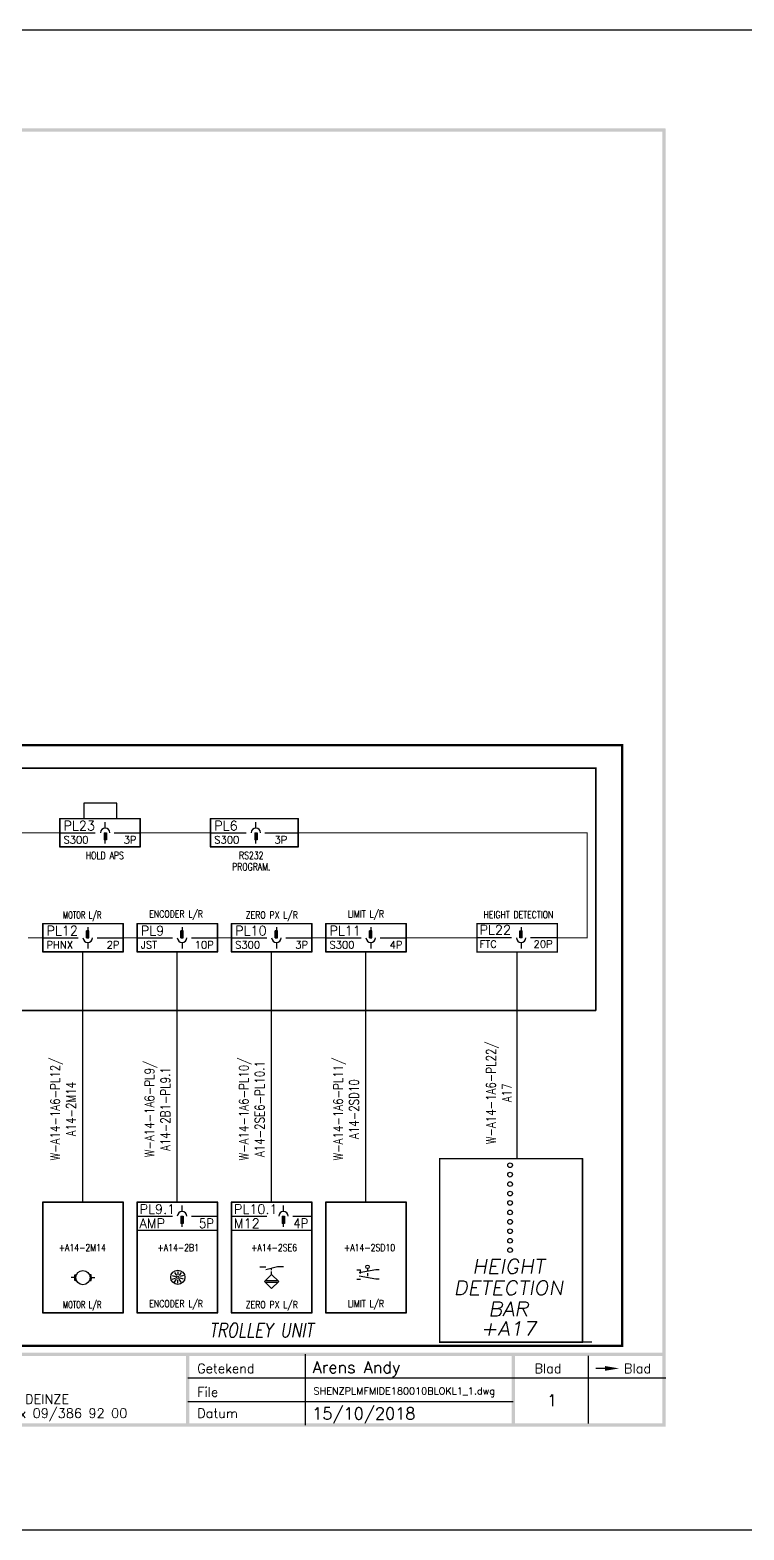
# Model space of a CAD drawing. Extents: x -458 to 434, y -22 to 296.
# Drawn here: x -163.6 to -12.2, y -21.7 to 296.2 of the extents above; entities that cross this region are included whole.
import ezdxf
from ezdxf.enums import TextEntityAlignment as Align

# ---------------------------------------------------------------- set-up
doc = ezdxf.new("R2010")
doc.units = 0
doc.header["$LTSCALE"] = 5
doc.header["$MEASUREMENT"] = 0
doc.linetypes.add('HIDDEN2', pattern=[0.1875, 0.125, -0.0625])
doc.layers.get('0').update_dxf_attribs({"linetype": 'CONTINUOUS'})
for name, color, linetype in [('CONNECTORS', 1, 'CONTINUOUS'), ('KABELS', 5, 'CONTINUOUS'), ('SCHEMA', 7, 'CONTINUOUS'), ('STREEPL1', 7, 'HIDDEN2'), ('TEXT', 112, 'CONTINUOUS')]:
    doc.layers.add(name, color=color, linetype=linetype)
doc.styles.get("Standard").update_dxf_attribs({"font": 'simplex.shx'})

# ---------------------------------------------------------------- blocks, each defined once
blk = doc.blocks.new('REVDATE')
at = {"color": 0, "flags": 8}
for tag, p in [('VANDENDRIESSCHE_R.', (1.51, 0.75)), ('FNAME', (1.76, -4)), ('REVDATE', (1.51, -8.75))]:
    blk.add_attdef(tag, p, '', height=2.5, dxfattribs=at)

msp = doc.modelspace()

# ---------------------------------------------------------------- hatches: boundary and pattern name
at = {"layer": 'SCHEMA'}
h = msp.add_hatch(dxfattribs=at)
h.set_pattern_fill('ANSI37', color=256, scale=0.5, style=0)
h.set_pattern_definition([(45, (-126.86265, 54.01659), (-0.04419415, 0.04419415), []), (135, (-126.86265, 54.01659), (-0.04419415, -0.04419415), [])])
h.paths.add_polyline_path([(-150.61, 32.39), (-151, 32.39, -0.107859), (-150.86, 31.77, -0.107859), (-151, 31.14), (-150.61, 31.14)])
h.paths.add_polyline_path([(-153.73, 31.14, -0.107859), (-153.86, 31.77, -0.107859), (-153.73, 32.39), (-154.11, 32.39), (-154.11, 31.14)])

# ---------------------------------------------------------------- linework, layer by layer
for p, q in [((-147.65, 127.06), (-147.65, 128.31)), ((-115.69, 127.06), (-115.69, 128.31)), ((-147.9, 126.06), (-147.9, 124.56)), ((-147.9, 126.06), (-147.4, 126.06)), ((-147.4, 124.56), (-147.9, 124.56)), ((-147.65, 126.06), (-147.65, 124.56)), ((-147.65, 123.81), (-147.65, 124.56)), ((-147.4, 126.06), (-147.4, 124.56)), ((-115.94, 126.06), (-115.94, 124.56)), ((-115.94, 126.06), (-115.44, 126.06)), ((-115.44, 124.56), (-115.94, 124.56)), ((-115.69, 126.06), (-115.69, 124.56)), ((-115.69, 123.81), (-115.69, 124.56)), ((-115.44, 126.06), (-115.44, 124.56)), ((-151.11, 105.3), (-151.61, 105.3)), ((-151.61, 103.8), (-151.61, 105.3)), ((-151.36, 106.05), (-151.36, 105.3)), ((-151.36, 103.8), (-151.36, 105.3)), ((-151.11, 103.8), (-151.11, 105.3)), ((-131.11, 105.3), (-131.61, 105.3)), ((-131.61, 103.8), (-131.61, 105.3)), ((-131.36, 106.05), (-131.36, 105.3)), ((-131.36, 103.8), (-131.36, 105.3)), ((-131.11, 103.8), (-131.11, 105.3)), ((-111.61, 103.8), (-111.61, 105.3)), ((-111.11, 105.3), (-111.61, 105.3)), ((-111.36, 106.05), (-111.36, 105.3)), ((-111.36, 103.8), (-111.36, 105.3)), ((-111.11, 103.8), (-111.11, 105.3)), ((-91.61, 103.8), (-91.61, 105.3)), ((-91.11, 105.3), (-91.61, 105.3)), ((-91.36, 106.05), (-91.36, 105.3)), ((-91.36, 103.8), (-91.36, 105.3)), ((-91.11, 103.8), (-91.11, 105.3)), ((-59.73, 103.8), (-59.73, 105.3)), ((-59.73, 105.3), (-59.23, 105.3)), ((-59.48, 106.05), (-59.48, 105.3)), ((-59.48, 103.8), (-59.48, 105.3)), ((-59.23, 103.8), (-59.23, 105.3)), ((-151.61, 103.8), (-151.11, 103.8)), ((-151.36, 102.8), (-151.36, 101.55)), ((-131.61, 103.8), (-131.11, 103.8)), ((-131.36, 102.8), (-131.36, 101.55)), ((-111.61, 103.8), (-111.11, 103.8)), ((-111.36, 102.8), (-111.36, 101.55)), ((-91.61, 103.8), (-91.11, 103.8)), ((-91.36, 102.8), (-91.36, 101.55)), ((-59.23, 103.8), (-59.73, 103.8)), ((-59.48, 102.8), (-59.48, 101.55)), ((-131.61, 44.77), (-131.11, 44.77)), ((-131.61, 44.77), (-131.61, 43.27)), ((-131.36, 45.77), (-131.36, 47.02)), ((-131.36, 44.77), (-131.36, 43.27)), ((-131.11, 44.77), (-131.11, 43.27)), ((-110.11, 44.77), (-109.61, 44.77)), ((-110.11, 44.77), (-110.11, 43.27)), ((-109.86, 45.77), (-109.86, 47.02)), ((-109.86, 44.77), (-109.86, 43.27)), ((-109.61, 44.77), (-109.61, 43.27)), ((-131.11, 43.27), (-131.61, 43.27)), ((-131.36, 42.52), (-131.36, 43.27)), ((-109.61, 43.27), (-110.11, 43.27)), ((-109.86, 42.52), (-109.86, 43.27)), ((-105.15, 0.52), (-105.15, 15.52)), ((-45.16, 0.87), (-45.16, 15.17)), ((-130.15, 10.52), (-28.8, 10.52)), ((-130.15, 5.52), (-61.15, 5.52))]:
    msp.add_line(p, q)
at = {"color": 0, "linetype": 'ByBlock'}
msp.add_line((-41.66, 12.52), (-43.66, 12.52), dxfattribs=at)
at = {"const_width": 0.2}
for points in [[(-203.43, 126.06), (-157.25, 126.06)], [(-140.25, 126.06), (-125.29, 126.06)], [(-106.75, 126.06), (-45.44, 126.06), (-45.44, 103.8), (-51.8, 103.8)], [(-140.86, 103.8), (-143.86, 103.8)], [(-120.86, 103.8), (-123.86, 103.8)], [(-100.86, 103.8), (-103.86, 103.8)], [(-68.8, 103.8), (-83.86, 103.8)]]:
    msp.add_lwpolyline(points, dxfattribs=at)
for centre, start, end in [((-147.65, 126.06), 0, 180), ((-115.69, 126.06), 0, 180), ((-151.36, 103.8), 180, 0), ((-131.36, 103.8), 180, 0), ((-111.36, 103.8), 180, 0), ((-91.36, 103.8), 180, 0), ((-59.48, 103.8), 180, 0), ((-131.36, 44.77), 0, 180), ((-109.86, 44.77), 0, 180)]:
    msp.add_arc(centre, 1, start, end)
at = {"color": 0, "linetype": 'ByBlock'}
msp.add_solid([(-41.66, 13.02), (-41.66, 12.02), (-38.66, 12.52)], dxfattribs=at)
for points in [[(-28.9, 274.67), (-28.9, 275.37), (-438.65, 274.67), (-439.35, 275.37)], [(-29.5, 0.87), (-28.8, 0.17), (-29.5, 275.27), (-28.8, 275.27)], [(-438.75, 15.87), (-438.75, 15.17), (-29.15, 15.87), (-29.15, 15.17)], [(-130.5, 0.52), (-129.8, 0.52), (-130.5, 15.52), (-129.8, 15.52)], [(-61.5, 0.52), (-60.8, 0.52), (-61.5, 15.52), (-60.8, 15.52)], [(-439.34, 0.87), (-439.34, 0.17), (-29.5, 0.87), (-28.8, 0.17)]]:
    msp.add_trace(points)
at = {"layer": 'SCHEMA'}
for p, q in [((-145.16, 132.34), (-152.16, 132.34)), ((-152.16, 132.34), (-152.16, 129.06)), ((-145.16, 129.06), (-145.16, 132.34)), ((-157.25, 129.06), (-140.25, 129.06)), ((-157.25, 123.06), (-157.25, 129.06)), ((-140.25, 129.06), (-140.25, 123.06)), ((-125.29, 129.06), (-106.75, 129.06)), ((-125.29, 123.06), (-125.29, 129.06)), ((-106.75, 129.06), (-106.75, 123.06)), ((-157.25, 126.06), (-149.75, 126.06)), ((-145.75, 126.06), (-140.25, 126.06)), ((-125.29, 126.06), (-117.79, 126.06)), ((-113.79, 126.06), (-106.75, 126.06)), ((-140.25, 123.06), (-157.25, 123.06)), ((-106.75, 123.06), (-125.29, 123.06)), ((-160.86, 106.8), (-143.86, 106.8)), ((-160.86, 100.8), (-160.86, 106.8)), ((-143.86, 106.8), (-143.86, 100.8)), ((-140.86, 106.8), (-123.86, 106.8)), ((-140.86, 100.8), (-140.86, 106.8)), ((-123.86, 106.8), (-123.86, 100.8)), ((-120.86, 106.8), (-103.86, 106.8)), ((-120.86, 100.8), (-120.86, 106.8)), ((-103.86, 106.8), (-103.86, 100.8)), ((-100.86, 106.8), (-83.86, 106.8)), ((-100.86, 100.8), (-100.86, 106.8)), ((-83.86, 106.8), (-83.86, 100.8)), ((-68.8, 106.8), (-51.8, 106.8)), ((-68.8, 100.8), (-68.8, 106.8)), ((-51.8, 106.8), (-51.8, 100.8)), ((-160.86, 103.8), (-153.36, 103.8)), ((-149.36, 103.8), (-143.86, 103.8)), ((-140.86, 103.8), (-133.36, 103.8)), ((-129.36, 103.8), (-123.86, 103.8)), ((-120.86, 103.8), (-113.36, 103.8)), ((-109.36, 103.8), (-103.86, 103.8)), ((-100.86, 103.8), (-93.36, 103.8)), ((-89.36, 103.8), (-83.86, 103.8)), ((-61.48, 103.8), (-68.8, 103.8)), ((-51.8, 103.8), (-57.48, 103.8)), ((-143.86, 100.8), (-160.86, 100.8)), ((-152.36, 47.77), (-152.36, 100.8)), ((-123.86, 100.8), (-140.86, 100.8)), ((-132.36, 47.77), (-132.36, 100.8)), ((-103.86, 100.8), (-120.86, 100.8)), ((-112.36, 47.77), (-112.36, 100.8)), ((-83.86, 100.8), (-100.86, 100.8)), ((-92.36, 47.77), (-92.36, 100.8)), ((-60.3, 56.98), (-60.3, 100.8)), ((-76.72, 18.08), (-76.72, 56.98)), ((-69.09, 56.98), (-46.47, 56.98)), ((-46.47, 56.98), (-46.47, 18.08)), ((-160.86, 24.27), (-160.86, 47.77)), ((-160.86, 47.77), (-143.86, 47.77)), ((-143.86, 47.77), (-143.86, 24.27)), ((-140.86, 24.27), (-140.86, 47.77)), ((-140.86, 47.77), (-123.86, 47.77)), ((-140.86, 47.77), (-123.86, 47.77)), ((-123.86, 47.77), (-123.86, 24.27)), ((-120.86, 47.77), (-103.86, 47.77)), ((-120.86, 24.27), (-120.86, 47.77)), ((-103.86, 47.77), (-103.86, 24.27)), ((-100.86, 24.27), (-100.86, 47.77)), ((-100.86, 47.77), (-83.86, 47.77)), ((-83.86, 47.77), (-83.86, 24.27)), ((-140.86, 44.77), (-133.36, 44.77)), ((-129.36, 44.77), (-123.86, 44.77)), ((-120.86, 44.77), (-113.36, 44.77)), ((-107.86, 44.77), (-103.86, 44.77)), ((-123.86, 41.77), (-140.86, 41.77)), ((-103.86, 41.77), (-120.86, 41.77)), ((-154.11, 31.14), (-154.11, 32.39)), ((-154.11, 32.39), (-153.73, 32.39)), ((-150.61, 32.39), (-151, 32.39)), ((-150.61, 31.14), (-150.61, 32.39)), ((-133.43, 32.21), (-132.72, 31.98)), ((-132.98, 32.84), (-132.54, 32.23)), ((-132.25, 33.08), (-132.25, 32.33)), ((-131.51, 32.84), (-131.95, 32.23)), ((-131.06, 32.21), (-131.77, 31.98)), ((-114.86, 34.06), (-113.61, 34.06)), ((-112.36, 32.43), (-113.86, 30.93)), ((-111.11, 34.06), (-113.61, 33.43)), ((-110.86, 30.93), (-112.36, 32.43)), ((-109.86, 34.06), (-111.11, 34.06)), ((-94.29, 33.42), (-93.54, 33.42)), ((-90.29, 33.42), (-93.79, 32.79)), ((-90.29, 31.42), (-93.79, 32.04)), ((-93.54, 32.67), (-93.54, 33.42)), ((-89.54, 33.42), (-90.29, 33.42)), ((-154.11, 31.77), (-154.86, 31.77)), ((-153.73, 31.14), (-154.11, 31.14)), ((-151, 31.14), (-150.61, 31.14)), ((-150.61, 31.77), (-149.86, 31.77)), ((-133.43, 31.44), (-132.72, 31.67)), ((-132.98, 30.82), (-132.54, 31.42)), ((-132.25, 30.58), (-132.25, 31.33)), ((-131.51, 30.82), (-131.95, 31.42)), ((-131.06, 31.44), (-131.77, 31.67)), ((-113.86, 30.93), (-112.36, 29.43)), ((-110.99, 31.06), (-113.74, 31.06)), ((-113.74, 30.81), (-110.99, 30.81)), ((-112.36, 29.43), (-110.86, 30.93)), ((-94.29, 31.42), (-93.54, 31.42)), ((-89.54, 31.42), (-90.29, 31.42)), ((-143.86, 24.27), (-160.86, 24.27)), ((-123.86, 24.27), (-140.86, 24.27)), ((-103.86, 24.27), (-120.86, 24.27)), ((-83.86, 24.27), (-100.86, 24.27)), ((-44.48, 18.08), (-74.73, 18.08))]:
    msp.add_line(p, q, dxfattribs=at)
msp.add_lwpolyline([(-458.05, 296.21), (433.62, 296.21), (433.62, -21.73), (-458.05, -21.73)], close=True, dxfattribs=at)
for points, const_width in [([(-394.66, 144.61), (-38.07, 144.61), (-38.07, 17.32), (-394.66, 17.32)], 0.5), ([(-238.02, 88.37), (-388.63, 88.37), (-388.63, 139.76), (-43.61, 139.76), (-43.61, 88.37)], 0.35), ([(-163.99, 103.8), (-160.86, 103.8)], 0.2), ([(-238.02, 88.37), (-238.02, 88.37), (-163.17, 88.37), (-163.17, 88.37)], 0.35), ([(-43.61, 88.37), (-163.17, 88.37)], 0.35), ([(-140.86, 41.77), (-123.86, 41.77)], 0.3), ([(-120.86, 41.77), (-103.86, 41.77)], 0.3)]:
    msp.add_lwpolyline(points, dxfattribs=dict(at, const_width=const_width))
at = {"layer": 'SCHEMA', "const_width": 0.3}
for points in [[(-140.25, 123.06), (-157.25, 123.06), (-157.25, 129.06), (-140.25, 129.06)], [(-106.75, 123.06), (-125.29, 123.06), (-125.29, 129.06), (-106.75, 129.06)], [(-143.86, 100.8), (-160.86, 100.8), (-160.86, 106.8), (-143.86, 106.8)], [(-123.86, 100.8), (-140.86, 100.8), (-140.86, 106.8), (-123.86, 106.8)], [(-103.86, 100.8), (-120.86, 100.8), (-120.86, 106.8), (-103.86, 106.8)], [(-83.86, 100.8), (-100.86, 100.8), (-100.86, 106.8), (-83.86, 106.8)], [(-68.8, 106.8), (-51.8, 106.8), (-51.8, 100.8), (-68.8, 100.8)], [(-76.72, 56.98), (-46.47, 56.98), (-46.47, 18.08), (-76.72, 18.08)], [(-160.86, 47.77), (-143.86, 47.77), (-143.86, 24.27), (-160.86, 24.27)], [(-140.86, 47.77), (-123.86, 47.77), (-123.86, 24.27), (-140.86, 24.27)], [(-120.86, 47.77), (-103.86, 47.77), (-103.86, 24.27), (-120.86, 24.27)], [(-100.86, 47.77), (-83.86, 47.77), (-83.86, 24.27), (-100.86, 24.27)]]:
    msp.add_lwpolyline(points, close=True, dxfattribs=at)
at = {"layer": 'SCHEMA'}
for centre, radius in [((-61.81, 55.59), 0.5), ((-61.81, 53.59), 0.5), ((-61.81, 51.59), 0.5), ((-61.81, 49.59), 0.5), ((-61.81, 47.59), 0.5), ((-61.81, 45.59), 0.5), ((-61.81, 43.59), 0.5), ((-61.81, 41.59), 0.5), ((-61.81, 39.59), 0.5), ((-61.81, 37.59), 0.5), ((-152.36, 31.77), 1.5), ((-132.25, 31.83), 1.5), ((-132.25, 31.83), 0.25), ((-92.04, 34.04), 0.375)]:
    msp.add_circle(centre, radius, dxfattribs=at)
at = {"layer": 'STREEPL1'}
for p, q in [((-112.36, 32.43), (-112.36, 33.74)), ((-92.04, 33.67), (-92.04, 31.73))]:
    msp.add_line(p, q, dxfattribs=at)

# ---------------------------------------------------------------- block references
at = {"layer": 'SCHEMA'}
ref = msp.add_blockref('REVDATE', (-105.35, 15.55), dxfattribs=at)
ref.add_attrib('FNAME', 'SHENZPLMFMIDE180010BLOKL1_1.dwg', (-103.49, 6.96), dxfattribs={"layer": '0', "color": 0, "height": 1.5, "flags": 8})
ref.add_attrib('REVDATE', '15/10/2018', (-103.74, 1.71), dxfattribs={"layer": '0', "color": 0, "height": 2.5, "flags": 8})

# ---------------------------------------------------------------- texts
for s, height, p in [('Getekend', 2, (-128.15, 11.52)), ('Arens Andy', 2.5, (-103.66, 11.52)), ('Blad', 2, (-56.65, 11.52)), ('Blad', 2, (-37.65, 11.52)), ('Vaartlaan 20    9800 DEINZE', 2, (-197.65, 5.02)), ('File', 2, (-128.15, 6.52)), ('Tel. 09/381 87 87  Fax 09/386 92 00', 2, (-197.65, 2.02)), ('Datum', 2, (-128.15, 2.02))]:
    msp.add_text(s, height=height).set_placement(p)
at = {"layer": 'CONNECTORS'}
for s, p in [('PL23', (-156.5, 127.56)), ('PL6', (-124.54, 127.56)), ('PL12', (-160.11, 105.3)), ('PL9', (-140.11, 105.3)), ('PL10', (-120.11, 105.3)), ('PL11', (-100.11, 105.3)), ('PL22', (-68.28, 105.47)), ('PL9.1', (-140.36, 46.27)), ('PL10.1', (-120.36, 46.27))]:
    msp.add_text(s, height=2, dxfattribs=at).set_placement(p, align=Align.MIDDLE_LEFT)
at = {"layer": 'KABELS', "width": 0.8}
for s, p in [('W-A14-1A6-PL22/', (-65.72, 70.94)), ('W-A14-1A6-PL12/', (-158.13, 67.49)), ('W-A14-1A6-PL9/', (-138.13, 67.49)), ('W-A14-1A6-PL10/', (-118.13, 67.49)), ('A14-2SE6-PL10.1', (-114.89, 67.49)), ('W-A14-1A6-PL11/', (-98.13, 67.49)), ('A14-2B1-PL9.1', (-134.89, 67.49)), ('A14-2SD10', (-94.89, 67.49)), ('A14-2M14', (-154.89, 67.49)), ('A17', (-62.48, 70.94))]:
    msp.add_text(s, height=2, rotation=90, dxfattribs=at).set_placement(p, align=Align.MIDDLE)
at = {"layer": 'SCHEMA', "width": 0.8}
for s, p in [('HOLD APS', (-143.69, 120.49)), ('RS232', (-114.08, 120.49)), ('PROGRAM.', (-112.62, 118.09))]:
    msp.add_text(s, height=1.5, dxfattribs=at).set_placement(p, align=Align.RIGHT)
at = {"layer": 'SCHEMA'}
for s, width, p in [('MOTOR L/R', 0.7, (-152.51, 107.85)), ('ENCODER L/R', 0.8, (-132.61, 108.1)), ('ZERO PX L/R', 0.8, (-112.32, 107.85)), ('LIMIT L/R', 0.8, (-92.36, 108.07)), ('HEIGHT DETECTION', 0.8, (-60.04, 107.95)), ('+A14-2M14', 0.8, (-152.51, 37.34)), ('+A14-2B1', 0.8, (-132.17, 37.34)), ('+A14-2SE6', 0.8, (-111.84, 37.34)), ('+A14-2SD10', 0.8, (-91.6, 37.34)), ('MOTOR L/R', 0.7, (-152.51, 25.27)), ('ENCODER L/R', 0.8, (-132.61, 25.52)), ('ZERO PX L/R', 0.8, (-112.32, 25.27)), ('LIMIT L/R', 0.8, (-92.36, 25.48))]:
    msp.add_text(s, height=1.5, dxfattribs=dict(at, width=width)).set_placement(p, align=Align.CENTER)
at = {"layer": 'SCHEMA', "oblique": 10, "width": 1.1}
for s, p in [('HEIGHT', (-62.18, 32.65)), ('DETECTION', (-62.18, 28.09)), ('BAR', (-62.18, 23.63)), ('+A17', (-62.18, 19.48))]:
    msp.add_text(s, height=3, dxfattribs=at).set_placement(p, align=Align.CENTER)
at = {"layer": 'SCHEMA', "oblique": 10, "width": 0.8}
msp.add_text('TROLLEY UNIT', height=3, dxfattribs=at).set_placement((-103.59, 19.14), align=Align.RIGHT)
at = {"layer": 'SCHEMA'}
msp.add_text('1', height=2.5, dxfattribs=at).set_placement((-52.9, 5.77), align=Align.MIDDLE)
at = {"layer": 'TEXT'}
for s, height, p in [('S300', 1.553, (-156.5, 124.56)), ('S300', 1.553, (-124.54, 124.56)), ('PHNX', 1.553, (-160.11, 102.3)), ('JST', 1.553, (-140.11, 102.3)), ('S300', 1.553, (-120.11, 102.3)), ('S300', 1.553, (-100.11, 102.3)), ('FTC', 1.553, (-68.28, 102.47)), ('AMP', 2, (-140.36, 43.27)), ('M12', 2, (-120.36, 43.27))]:
    msp.add_text(s, height=height, dxfattribs=at).set_placement(p, align=Align.MIDDLE_LEFT)
for s, p in [('3P', (-141, 124.56)), ('3P', (-109.04, 124.56)), ('2P', (-144.61, 102.3)), ('10P', (-124.61, 102.3)), ('3P', (-104.61, 102.3)), ('4P', (-84.61, 102.3)), ('20P', (-52.78, 102.47))]:
    msp.add_text(s, height=1.553, dxfattribs=at).set_placement(p, align=Align.MIDDLE_RIGHT)
at = {"layer": 'TEXT', "width": 0.9}
for s, p in [('5P', (-124.61, 43.27)), ('4P', (-104.61, 43.27))]:
    msp.add_text(s, height=2, dxfattribs=at).set_placement(p, align=Align.MIDDLE_RIGHT)

doc.saveas('drawing.dxf')
